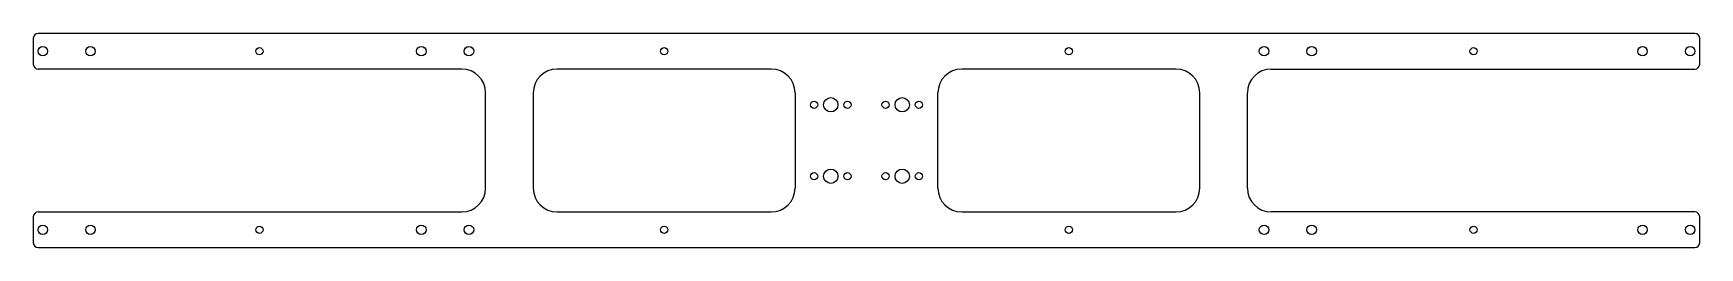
# Model space of a CAD drawing. Header units: millimetres. Extents: x -350 to 350, y -45 to 45.
import ezdxf

# ---------------------------------------------------------------- set-up
doc = ezdxf.new("R2010")
doc.units = ezdxf.units.MM

msp = doc.modelspace()

# ---------------------------------------------------------------- linework, layer by layer
at = {"color": 7, "linetype": 'Continuous', "lineweight": 25}
for p, q in [((-350, 43), (-350, 32)), ((348, 45), (-348, 45)), ((350, 32), (350, 43)), ((-170, 30), (-348, 30)), ((-40, 30), (-130, 30)), ((130, 30), (40, 30)), ((170, 30), (348, 30)), ((-160, -20), (-160, 20)), ((-140, 20), (-140, -20)), ((-30, 20), (-30, -20)), ((30, -20), (30, 20)), ((140, -20), (140, 20)), ((160, -20), (160, 20)), ((-350, -32), (-350, -43)), ((-348, -30), (-170, -30)), ((-130, -30), (-40, -30)), ((40, -30), (130, -30)), ((348, -30), (170, -30)), ((350, -43), (350, -32)), ((-348, -45), (348, -45))]:
    msp.add_line(p, q, dxfattribs=at)
for centre, radius in [((-346, 37.5), 2), ((-326, 37.5), 2), ((-255, 37.5), 1.5), ((-187, 37.5), 2), ((-167, 37.5), 2), ((-85, 37.5), 1.5), ((85, 37.5), 1.5), ((167, 37.5), 2), ((187, 37.5), 2), ((255, 37.5), 1.5), ((326, 37.5), 2), ((346, 37.5), 2), ((-22, 15), 1.5), ((-15, 15), 3), ((-8, 15), 1.5), ((8, 15), 1.5), ((15, 15), 3), ((22, 15), 1.5), ((-22, -15), 1.5), ((-15, -15), 3), ((-8, -15), 1.5), ((8, -15), 1.5), ((15, -15), 3), ((22, -15), 1.5), ((-346, -37.5), 2), ((-326, -37.5), 2), ((-255, -37.5), 1.5), ((-187, -37.5), 2), ((-167, -37.5), 2), ((-85, -37.5), 1.5), ((85, -37.5), 1.5), ((167, -37.5), 2), ((187, -37.5), 2), ((255, -37.5), 1.5), ((326, -37.5), 2), ((346, -37.5), 2)]:
    msp.add_circle(centre, radius, dxfattribs=at)
for centre, radius, start, end in [((-348, 43), 2, 90, 180), ((348, 43), 2, 0, 90), ((-348, 32), 2, 180, 270), ((-170, 20), 10, 0, 90), ((-130, 20), 10, 90, 180), ((-40, 20), 10, 0, 90), ((40, 20), 10, 90, 180), ((130, 20), 10, 0, 90), ((170, 20), 10, 90, 180), ((348, 32), 2, 270, 0), ((-170, -20), 10, 270, 0), ((-130, -20), 10, 180, 270), ((-40, -20), 10, 270, 0), ((40, -20), 10, 180, 270), ((130, -20), 10, 270, 0), ((170, -20), 10, 180, 270), ((-348, -32), 2, 90, 180), ((348, -32), 2, 0, 90), ((-348, -43), 2, 180, 270), ((348, -43), 2, 270, 0)]:
    msp.add_arc(centre, radius, start, end, dxfattribs=at)

doc.saveas('drawing.dxf')
